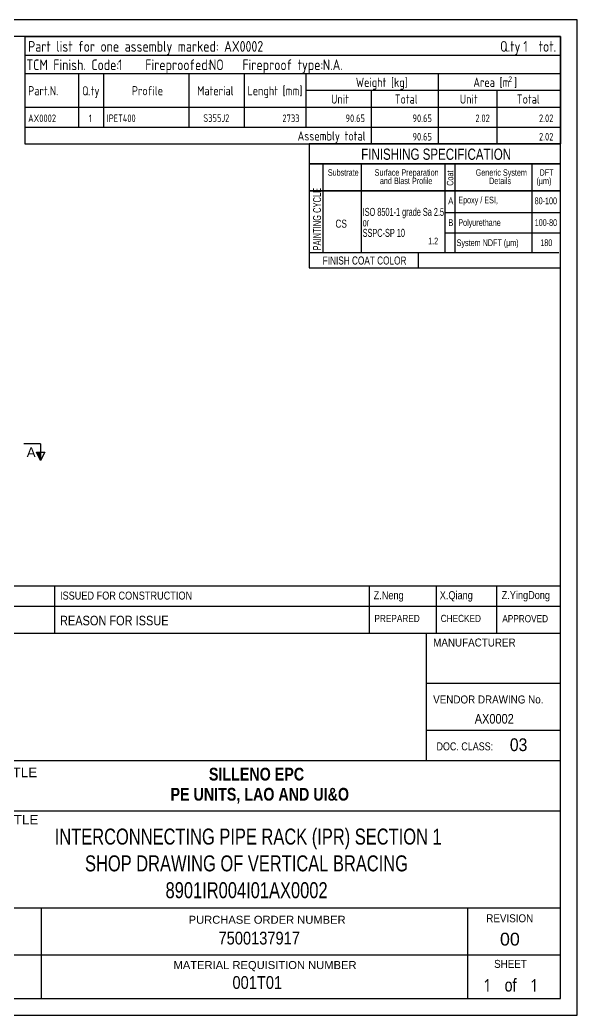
# Model space of a CAD drawing. Header units: millimetres. Extents: x -83 to 337, y -156 to 141.
# Drawn here: x 170.1 to 336.5, y -155.5 to 141.5 of the extents above; entities that cross this region are included whole.
import ezdxf

# ---------------------------------------------------------------- set-up
doc = ezdxf.new("R2010")
doc.units = ezdxf.units.MM
doc.linetypes.add('DXK_LINE_DOT2', pattern=[3.9198, 1.9599, -1.9599])
doc.styles.add('Arial', font='ARIAL.TTF', dxfattribs={"height": 0.2})
doc.styles.add('Arial Bold', font='ARIALBD.TTF', dxfattribs={"height": 0.2})
doc.styles.add('Arial Narrow', font='ARIALN.TTF', dxfattribs={"height": 0.2})
doc.styles.add('GOST type A', font='', dxfattribs={"height": 0.2})
doc.styles.add('GOST type A Bold', font='', dxfattribs={"height": 0.2})
doc.styles.add('segoeuil', font='', dxfattribs={"height": 0.2})
doc.styles.get('GOST type A').set_extended_font_data('GOST type A')
doc.styles.get('GOST type A Bold').set_extended_font_data('GOST type A', bold=True)
doc.styles.get('segoeuil').set_extended_font_data('segoeuil')

# ---------------------------------------------------------------- blocks, each defined once
blk = doc.blocks.new('Unknown-43706069-1412')
at = {"color": 5, "linetype": 'Continuous'}
for p, q in [((336.52, 141.47), (-83.48, 141.47)), ((336.52, -155.53), (336.52, 141.47)), ((331.52, 136.47), (-78.48, 136.47)), ((331.52, -150.53), (331.52, 136.47)), ((-78.48, -150.53), (331.52, -150.53)), ((-83.48, -155.53), (336.52, -155.53))]:
    blk.add_line(p, q, dxfattribs=at)
blk = doc.blocks.new('0_TCM_4503_AIVD_AD_PART_LIST-43706069-3364')
at = {"color": 174, "linetype": 'Continuous'}
for p, q in [((171.52, 136.47), (171.52, 115.47)), ((171.52, 115.47), (171.52, 109.47)), ((171.52, 109.47), (171.52, 104.47)), ((171.52, 104.47), (331.52, 104.47))]:
    blk.add_line(p, q, dxfattribs=at)
at = {"color": 7, "linetype": 'Continuous'}
for p, q in [((171.52, 136.47), (331.52, 136.47)), ((331.52, 136.47), (331.52, 115.47)), ((171.52, 130.97), (331.52, 130.97)), ((171.52, 125.47), (331.52, 125.47)), ((187.52, 125.47), (187.52, 115.47)), ((195.02, 125.47), (195.02, 115.47)), ((220.52, 125.47), (220.52, 115.47)), ((237.02, 125.47), (237.02, 115.47)), ((255.52, 125.47), (255.52, 115.47)), ((295.02, 125.47), (295.02, 115.47)), ((255.52, 120.47), (331.52, 120.47)), ((275.02, 120.47), (275.02, 115.47)), ((312.52, 120.47), (312.52, 115.47)), ((187.52, 115.47), (187.52, 109.47)), ((195.02, 115.47), (195.02, 109.47)), ((220.52, 115.47), (220.52, 109.47)), ((237.02, 115.47), (237.02, 109.47)), ((255.52, 115.47), (255.52, 109.47)), ((275.02, 115.47), (275.02, 109.47)), ((295.02, 115.47), (295.02, 109.47)), ((312.52, 115.47), (312.52, 109.47)), ((331.52, 115.47), (331.52, 109.47)), ((275.02, 109.47), (275.02, 104.47)), ((295.02, 109.47), (295.02, 104.47)), ((312.52, 109.47), (312.52, 104.47)), ((331.52, 109.47), (331.52, 104.47))]:
    blk.add_line(p, q, dxfattribs=at)
at = {"color": 4, "linetype": 'Continuous'}
for p, q in [((171.52, 115.47), (331.52, 115.47)), ((171.52, 109.47), (331.52, 109.47))]:
    blk.add_line(p, q, dxfattribs=at)
at = {"color": 7, "linetype": 'DXK_LINE_DOT2'}
blk.add_line((171.52, 109.47), (331.52, 109.47), dxfattribs=at)
at = {"color": 7, "linetype": 'Continuous'}
for s, height, style, p in [('Part list for one assembly marked: AX0002', 3.1901, 'GOST type A', (172.52, 131.97)), ('Q.ty', 3.19, 'GOST type A', (313.52, 131.97)), ('tot.', 3.19, 'GOST type A', (325.02, 131.97)), ('TCM Finish. Code:', 3.1901, 'GOST type A', (172.02, 126.47)), ('1', 3.19, 'GOST type A Bold', (199.37, 126.47)), ('Fireproofed:', 3.1901, 'GOST type A', (207.52, 126.47)), ('NO', 3.19, 'GOST type A Bold', (226.52, 126.47)), ('Fireproof type:', 3.1901, 'GOST type A', (236.52, 126.47)), ('N.A.', 3.19, 'GOST type A Bold', (260.52, 126.47)), ('Lenght [mm]', 2.7344, 'GOST type A', (238.02, 118.97)), ('Weight [kg]', 2.7344, 'GOST type A', (270.42, 121.47)), ('Area [m ]', 2.734, 'GOST type A', (305.52, 121.47)), ('2', 1.64, 'GOST type A', (315.99, 122.97)), ('Part.N.', 2.734, 'GOST type A', (172.52, 118.97)), ('Q.ty', 2.734, 'GOST type A', (188.65, 118.95)), ('Profile', 2.734, 'GOST type A', (203.52, 118.97)), ('Material', 2.734, 'GOST type A', (223.02, 118.97)), ('Unit', 2.734, 'GOST type A', (263.02, 116.47)), ('Total', 2.734, 'GOST type A', (282.02, 116.47)), ('Unit', 2.734, 'GOST type A', (301.48, 116.47)), ('Total', 2.734, 'GOST type A', (318.5, 116.47)), ('AX0002', 2.279, 'GOST type A', (172.52, 110.97)), ('1', 2.28, 'GOST type A', (190.64, 110.97)), ('S355J2', 2.279, 'GOST type A', (224.85, 111.03)), ('2733', 2.279, 'GOST type A', (248.47, 110.97)), ('90.65', 2.279, 'GOST type A', (267.33, 110.97)), ('90.65', 2.279, 'GOST type A', (287.33, 110.97)), ('2.02', 2.279, 'GOST type A', (306.13, 110.97)), ('Assembly total', 2.7344, 'GOST type A', (253.02, 105.47)), ('2.02', 2.279, 'GOST type A', (325.13, 105.47))]:
    blk.add_text(s, height=height, dxfattribs=dict(at, style=style)).set_placement(p)
at = {"color": 7, "style": 'GOST type A'}
blk.add_text('1', height=3.19, dxfattribs=at).set_placement((320.45, 131.97))
at = {"color": 7, "linetype": 'Continuous', "style": 'GOST type A', "width": 0.9}
blk.add_text('IPET400', height=2.279, dxfattribs=at).set_placement((196.02, 110.97))
at = {"color": 7, "linetype": 'DXK_LINE_DOT2', "style": 'GOST type A'}
for s, p in [('2.02', (325.13, 110.97)), ('90.65', (287.33, 105.47))]:
    blk.add_text(s, height=2.279, dxfattribs=at).set_placement(p)
blk = doc.blocks.new('0_TCM_4503_AIVD_AD_TITLE_BLOCK-43706069-3365')
at = {"color": 4, "linetype": 'Continuous'}
for q in [(141.52, -150.53), (331.52, -41.53)]:
    blk.add_line((141.52, -41.53), q, dxfattribs=at)
at = {"color": 7, "linetype": 'Continuous'}
for p, q in [((167.52, -79.53), (167.52, -41.53)), ((291.52, -79.53), (291.52, -41.53)), ((331.52, -150.53), (331.52, -41.53)), ((331.52, -56.53), (291.52, -56.53)), ((291.52, -70.53), (331.52, -70.53)), ((141.52, -79.53), (331.52, -79.53)), ((141.52, -94.53), (331.52, -94.53)), ((141.52, -123.53), (331.52, -123.53)), ((176.52, -150.53), (176.52, -123.53)), ((303.92, -150.53), (303.92, -123.53)), ((141.52, -137.53), (331.52, -137.53)), ((141.52, -150.53), (331.52, -150.53))]:
    blk.add_line(p, q, dxfattribs=at)
for s, height, style, width, p in [('MANUFACTURER', 2.3877, 'Arial', 0.88, (293.52, -45.53)), ('VENDOR DRAWING No.', 2.3877, 'Arial', 0.88, (293.52, -62.53)), ('DOC. CLASS:', 2.3877, 'Arial', 0.8, (294.52, -76.53)), ('SILLENO EPC', 3.8177, 'Arial Bold', 0.8, (226.52, -85.53)), ('PE UNITS, LAO AND UI&O', 3.8177, 'Arial Bold', 0.8, (215.05, -91.53)), ('SHEET SIZE', 2.388, 'Arial', 0.88, (149.52, -128.53)), ('REVISION', 2.388, 'Arial', 0.88, (309.38, -127.83)), ('SCALE:', 2.388, 'Arial', 0.88, (152.71, -141.53)), ('SHEET', 2.388, 'Arial', 0.88, (311.72, -141.44)), ('1', 3.73, 'segoeuil', 0.88, (308.52, -148.53)), ('of', 3.82, 'Arial', 0.8, (314.85, -148.49)), ('1', 3.73, 'segoeuil', 0.88, (322.52, -148.53))]:
    blk.add_text(s, height=height, dxfattribs=dict(at, style=style, width=width)).set_placement(p)
at = {"color": 3, "linetype": 'Continuous', "style": 'Arial Narrow'}
blk.add_text('AX0002', height=2.863, dxfattribs=at).set_placement((305.93, -68.53))
at = {"color": 1, "linetype": 'Continuous', "style": 'Arial', "width": 0.88}
blk.add_text('03', height=3.82, dxfattribs=at).set_placement((316.42, -76.75))
at = {"color": 7, "linetype": 'Continuous', "style": 'Arial'}
for s, height, p in [('PROJECT TITLE', 2.8652, (144.52, -84.53)), ('DRAWING TITLE', 2.8652, (144.22, -98.64)), ('PURCHASE ORDER NUMBER', 2.3877, (220.48, -128.27)), ('A3', 4.775, (154.09, -135.64)), ('00', 3.82, (313.47, -134.77)), ('MATERIAL REQUISITION NUMBER', 2.3877, (215.95, -141.79))]:
    blk.add_text(s, height=height, dxfattribs=at).set_placement(p)
at = {"color": 2, "style": 'Arial Narrow', "width": 0.9}
blk.add_text('INTERCONNECTING PIPE RACK (IPR) SECTION 1', height=4.7721, dxfattribs=at).set_placement((180.46, -104.64))
at = {"color": 2, "linetype": 'Continuous', "style": 'Arial Narrow', "width": 0.9}
for s, p in [('SHOP DRAWING OF VERTICAL BRACING', (189.51, -112.64)), ('8901IR004I01AX0002', (213.57, -120.64))]:
    blk.add_text(s, height=4.7721, dxfattribs=at).set_placement(p)
at = {"color": 3, "style": 'Arial Narrow'}
for s, p in [('7500137917', (229.39, -134.46)), ('001T01', (233.56, -147.71))]:
    blk.add_text(s, height=3.818, dxfattribs=at).set_placement(p)
at = {"color": 7, "style": 'Arial'}
blk.add_text('1:10', height=4.775, dxfattribs=at).set_placement((151.35, -148.51))
blk = doc.blocks.new('0_TCM_4503_AIVD_AD_PAINTING_SYSTEM-43706069-3366')
at = {"color": 7, "linetype": 'Continuous'}
for p, q in [((331.52, 104.47), (256.52, 104.47)), ((256.52, 104.47), (256.52, 98.47)), ((331.52, 98.47), (331.52, 104.47)), ((256.52, 98.47), (331.52, 98.47)), ((331.52, 98.47), (256.52, 98.47)), ((256.52, 98.47), (256.52, 90.47)), ((260.52, 98.47), (260.52, 90.47)), ((272.02, 98.47), (272.02, 90.47)), ((297.02, 98.47), (297.02, 90.47)), ((300.02, 98.47), (300.02, 90.47)), ((323.02, 98.47), (323.02, 90.47)), ((331.52, 90.47), (331.52, 98.47)), ((256.52, 90.47), (331.52, 90.47)), ((331.52, 90.47), (256.52, 90.47)), ((256.52, 90.47), (256.52, 67.47)), ((260.52, 90.47), (260.52, 71.97)), ((272.02, 90.47), (272.02, 71.97)), ((297.02, 90.47), (297.02, 71.97)), ((300.02, 90.47), (300.02, 71.97)), ((323.02, 90.47), (323.02, 71.97)), ((331.52, 67.47), (331.52, 90.47)), ((297.02, 83.97), (331.52, 83.97)), ((297.02, 77.97), (331.52, 77.97)), ((331.02, 71.97), (256.52, 71.97)), ((289.02, 71.97), (289.02, 67.47)), ((256.52, 67.47), (331.52, 67.47))]:
    blk.add_line(p, q, dxfattribs=at)
at = {"color": 7, "style": 'Arial Narrow', "width": 0.9}
blk.add_text('FINISHING SPECIFICATION', height=3.3405, dxfattribs=at).set_placement((272.02, 99.72))
at = {"color": 7, "linetype": 'Continuous', "style": 'Arial Narrow'}
for s, height, width, p in [('Substrate', 1.909, 0.9, (262.05, 94.97)), ('Surface Preparation', 1.9089, 0.9, (276.02, 94.97)), ('Generic System', 1.9089, 0.9, (306.23, 94.97)), ('DFT', 1.909, 0.9, (325.31, 94.97)), ('and Blast Profile', 1.9089, 0.9, (277.61, 92.47)), ('Details', 1.909, 0.9, (310.22, 92.47)), ('A', 2, 0.9, (298.02, 86.47)), ('Epoxy / ESI,', 2.0043, 0.9, (301.02, 86.72)), ('80-100', 2.004, 0.9, (323.82, 86.47)), ('ISO 8501-1 grade Sa 2.5^M', 2.3861, 0.8, (272.45, 82.97)), ('CS', 2.386, 0.9, (264.33, 79.47)), ('or ^M', 2.386, 0.8, (272.45, 79.84)), ('B', 2, 0.9, (298.02, 79.97)), ('Polyurethane', 2.0043, 0.9, (301.02, 79.97)), ('100-80', 2.004, 0.9, (323.85, 79.97)), ('SSPC-SP 10', 2.386, 0.8, (272.45, 76.72)), ('1.2', 2.004, 0.9, (292.02, 74.47)), ('System NDFT (µm)', 2.0043, 0.9, (300.52, 73.97)), ('180', 2.004, 0.9, (325.52, 73.97)), ('FINISH COAT COLOR', 2.3861, 0.9, (260.52, 68.47))]:
    blk.add_text(s, height=height, dxfattribs=dict(at, width=width)).set_placement(p)
for s, height, width, p in [('Coat', 1.909, 0.9, (299.52, 91.97)), ('PAINTING CYCLE', 2.3861, 0.75, (260.02, 72.67))]:
    blk.add_text(s, height=height, rotation=90, dxfattribs=dict(at, width=width)).set_placement(p)
blk.add_text('(µm)', height=1.909, dxfattribs=at).set_placement((324.36, 92.47))
blk = doc.blocks.new('0_TCM_4503_AIVD_AD_REVISION_BLOCK-43706069-3367')
at = {"color": 7, "linetype": 'Continuous'}
for p, q in [((141.52, -27.46), (331.52, -27.46)), ((141.52, -27.46), (141.52, -33.46)), ((151.52, -33.46), (151.52, -27.46)), ((180.52, -33.46), (180.52, -27.46)), ((274.53, -33.47), (274.53, -27.47)), ((294.52, -33.46), (294.52, -27.46)), ((312.52, -33.46), (312.52, -27.46)), ((141.52, -33.46), (331.52, -33.46)), ((141.52, -33.49), (331.52, -33.49)), ((141.52, -33.49), (141.52, -41.53)), ((151.52, -41.49), (151.52, -33.49)), ((180.52, -41.49), (180.52, -33.49)), ((274.53, -41.5), (274.53, -33.5)), ((294.51, -41.49), (294.51, -33.49)), ((312.52, -41.49), (312.52, -33.49)), ((141.52, -41.53), (331.52, -41.53))]:
    blk.add_line(p, q, dxfattribs=at)
at = {"color": 7, "style": 'Arial Narrow'}
for s, height, p in [('00', 2.386, (142.75, -31.49)), ('04.02.2026', 2.386, (153.7, -31.49)), ('ISSUED FOR CONSTRUCTION', 2.3861, (182.04, -31.53)), ('Z.Neng', 2.386, (275.73, -31.42)), ('X.Qiang', 2.386, (295.48, -31.42))]:
    blk.add_text(s, height=height, dxfattribs=at).set_placement(p)
at = {"color": 7, "linetype": 'Continuous', "style": 'Arial Narrow'}
for s, height, p in [('Z.YingDong', 2.386, (313.98, -31.38)), ('REV.', 2.863, (142.27, -39.2)), ('DATE', 2.863, (153.56, -39.26)), ('REASON FOR ISSUE', 2.8633, (182.04, -39.22)), ('PREPARED', 2.147, (275.97, -38.24)), ('CHECKED', 2.147, (295.77, -38.23)), ('APPROVED', 2.147, (314.17, -38.3))]:
    blk.add_text(s, height=height, dxfattribs=at).set_placement(p)
blk = doc.blocks.new('SectionMark-43706069-2996 - 1155')
at = {"color": 6, "linetype": 'Continuous'}
for p, q in [((-21.86, 15), (-21.86, 10)), ((176.26, 15), (176.26, 10)), ((-21.86, 10), (-23.11, 12.5)), ((177.51, 12.5), (176.26, 10))]:
    blk.add_line(p, q, dxfattribs=at)
at = {"color": 0, "linetype": 'Continuous'}
for points in [[(-17.69, 11), (-17.69, 14), (-20.36, 14), (-20.36, 11)], [(174.76, 11), (174.76, 14), (172.09, 14), (172.09, 11)]]:
    blk.add_wipeout(points, dxfattribs=at)
at = {"linetype": 'Continuous'}
for points in [[(-21.86, 12.5), (-20.61, 12.5), (-21.86, 10)], [(175.01, 12.5), (176.26, 12.5), (176.26, 10)]]:
    blk.add_hatch(color=6, dxfattribs=at).paths.add_polyline_path(points)
at = {"color": 6, "linetype": 'Continuous'}
for p, q in [((-21.86, 15), (-16.86, 15)), ((176.26, 15), (171.26, 15)), ((-20.61, 12.5), (-23.11, 12.5)), ((-21.86, 10), (-20.61, 12.5)), ((175.01, 12.5), (177.51, 12.5)), ((176.26, 10), (175.01, 12.5))]:
    blk.add_line(p, q, dxfattribs=at)
at = {"color": 6, "linetype": 'Continuous', "style": 'Arial'}
for p in [(-20.36, 11), (172.09, 11)]:
    blk.add_text('A', height=2.87, dxfattribs=at).set_placement(p)

msp = doc.modelspace()

# ---------------------------------------------------------------- block references
for name in ['Unknown-43706069-1412', '0_TCM_4503_AIVD_AD_PART_LIST-43706069-3364', '0_TCM_4503_AIVD_AD_PAINTING_SYSTEM-43706069-3366', '0_TCM_4503_AIVD_AD_REVISION_BLOCK-43706069-3367', '0_TCM_4503_AIVD_AD_TITLE_BLOCK-43706069-3365']:
    msp.add_blockref(name, (0, 0))

# ---------------------------------------------------------------- next in the draw order: block references
msp.add_blockref('SectionMark-43706069-2996 - 1155', (0, 0))

doc.saveas('drawing.dxf')
